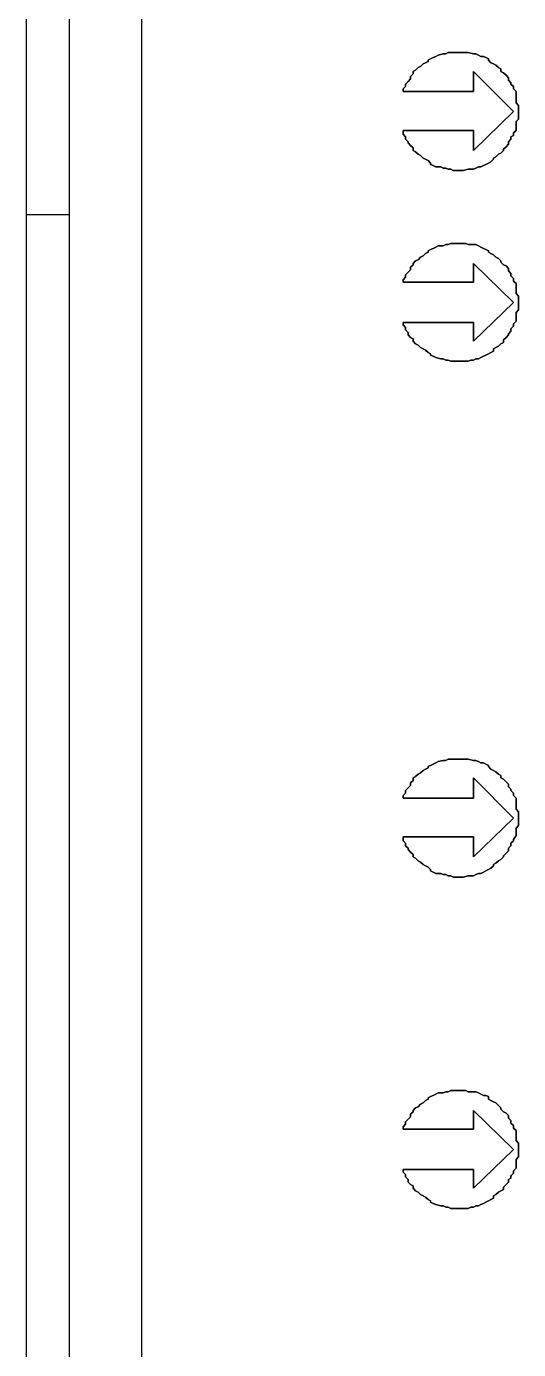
# Model space of a CAD drawing. Header units: metres. Extents: x 2.9 to 42.8, y 1.7 to 28.7.
# Drawn here: x 36.227 to 36.918, y 21.314 to 23.174 of the extents above; entities that cross this region are included whole.
import ezdxf

# ---------------------------------------------------------------- set-up
doc = ezdxf.new("R2010")
doc.units = ezdxf.units.M
doc.layers.add('NEGRO', color=7, linetype='Continuous')
doc.layers.add('RGB_000_184_184', color=7, linetype='Continuous', true_color=0x00b8b8)

msp = doc.modelspace()

# ---------------------------------------------------------------- linework, layer by layer
at = {"layer": 'NEGRO', "lineweight": -3}
for points in [[(36.8159, 23.1352), (36.8194, 23.1369), (36.8159, 23.1352)], [(36.8194, 23.1369), (36.8229, 23.1369), (36.8194, 23.1369)], [(36.8229, 23.1369), (36.8265, 23.1369), (36.8229, 23.1369)], [(36.8265, 23.1369), (36.83, 23.1369), (36.8265, 23.1369)], [(36.83, 23.1369), (36.8335, 23.1369), (36.83, 23.1369)], [(36.8335, 23.1369), (36.8371, 23.1369), (36.8335, 23.1369)], [(36.8371, 23.1369), (36.8406, 23.1369), (36.8371, 23.1369)], [(36.8406, 23.1369), (36.8441, 23.1369), (36.8406, 23.1369)], [(36.8441, 23.1369), (36.8476, 23.1369), (36.8441, 23.1369)], [(36.8476, 23.1369), (36.8547, 23.1352), (36.8476, 23.1369)], [(36.7771, 23.1158), (36.7806, 23.1175), (36.7771, 23.1158)], [(36.7806, 23.1175), (36.7841, 23.1211), (36.7806, 23.1175)], [(36.7841, 23.1211), (36.7877, 23.1228), (36.7841, 23.1211)], [(36.7877, 23.1228), (36.7912, 23.1246), (36.7877, 23.1228)], [(36.7912, 23.1263), (36.7947, 23.1281), (36.7912, 23.1263)], [(36.7912, 23.1246), (36.7912, 23.1263), (36.7912, 23.1246)], [(36.7947, 23.1281), (36.7982, 23.1299), (36.7947, 23.1281)], [(36.7982, 23.1299), (36.8018, 23.1316), (36.7982, 23.1299)], [(36.8018, 23.1316), (36.8053, 23.1334), (36.8018, 23.1316)], [(36.8053, 23.1334), (36.8124, 23.1352), (36.8053, 23.1334)], [(36.8124, 23.1352), (36.8159, 23.1352), (36.8124, 23.1352)], [(36.8547, 23.1352), (36.8582, 23.1352), (36.8547, 23.1352)], [(36.8582, 23.1352), (36.8618, 23.1334), (36.8582, 23.1352)], [(36.8618, 23.1334), (36.8653, 23.1316), (36.8618, 23.1334)], [(36.8653, 23.1316), (36.8688, 23.1316), (36.8653, 23.1316)], [(36.8688, 23.1316), (36.8723, 23.1299), (36.8688, 23.1316)], [(36.8723, 23.1299), (36.8759, 23.1281), (36.8723, 23.1299)], [(36.8759, 23.1281), (36.8759, 23.1263), (36.8759, 23.1281)], [(36.8759, 23.1263), (36.8794, 23.1228), (36.8759, 23.1263)], [(36.8794, 23.1228), (36.8829, 23.1211), (36.8794, 23.1228)], [(36.8829, 23.1211), (36.8864, 23.1193), (36.8829, 23.1211)], [(36.8864, 23.1193), (36.89, 23.1158), (36.8864, 23.1193)], [(36.763, 23.0964), (36.7665, 23.0999), (36.763, 23.0964)], [(36.7665, 23.1034), (36.77, 23.1069), (36.7665, 23.1034)], [(36.7665, 23.0999), (36.7665, 23.1034), (36.7665, 23.0999)], [(36.77, 23.1105), (36.7736, 23.1122), (36.77, 23.1105)], [(36.77, 23.1069), (36.77, 23.1105), (36.77, 23.1069)], [(36.7736, 23.1122), (36.7771, 23.1158), (36.7736, 23.1122)], [(36.9111, 23.054), (36.8547, 23.1105), (36.9111, 23.054)], [(36.8547, 23.1105), (36.8547, 23.0822), (36.8547, 23.1105)], [(36.89, 23.1158), (36.8935, 23.114), (36.89, 23.1158)], [(36.8935, 23.114), (36.8935, 23.1105), (36.8935, 23.114)], [(36.8935, 23.1105), (36.897, 23.1087), (36.8935, 23.1105)], [(36.897, 23.1087), (36.9006, 23.1052), (36.897, 23.1087)], [(36.9006, 23.1052), (36.9041, 23.1017), (36.9006, 23.1052)], [(36.9041, 23.1017), (36.9041, 23.0981), (36.9041, 23.1017)], [(36.9041, 23.0981), (36.9076, 23.0946), (36.9041, 23.0981)], [(36.7559, 23.0858), (36.7594, 23.0893), (36.7559, 23.0858)], [(36.7559, 23.0822), (36.7559, 23.0858), (36.7559, 23.0822)], [(36.8547, 23.0822), (36.7559, 23.0822), (36.8547, 23.0822)], [(36.7594, 23.0928), (36.763, 23.0964), (36.7594, 23.0928)], [(36.7594, 23.0893), (36.7594, 23.0928), (36.7594, 23.0893)], [(36.9076, 23.0946), (36.9076, 23.0928), (36.9076, 23.0946)], [(36.9076, 23.0928), (36.9111, 23.0893), (36.9076, 23.0928)], [(36.9111, 23.0893), (36.9111, 23.0858), (36.9111, 23.0893)], [(36.9111, 23.0858), (36.9147, 23.0822), (36.9111, 23.0858)], [(36.9147, 23.0822), (36.9147, 23.0787), (36.9147, 23.0822)], [(36.9147, 23.0787), (36.9147, 23.0734), (36.9147, 23.0787)], [(36.9147, 23.0734), (36.9147, 23.0699), (36.9147, 23.0734)], [(36.9147, 23.0699), (36.9147, 23.0664), (36.9147, 23.0699)], [(36.9147, 23.0664), (36.9182, 23.0628), (36.9147, 23.0664)], [(36.9182, 23.0628), (36.9182, 23.0593), (36.9182, 23.0628)], [(36.8547, 22.9993), (36.9111, 23.054), (36.8547, 22.9993)], [(36.9182, 23.0434), (36.9147, 23.0399), (36.9182, 23.0434)], [(36.9182, 23.0593), (36.9182, 23.054), (36.9182, 23.0593)], [(36.9182, 23.054), (36.9182, 23.0523), (36.9182, 23.054)], [(36.9182, 23.0523), (36.9182, 23.047), (36.9182, 23.0523)], [(36.9182, 23.047), (36.9182, 23.0434), (36.9182, 23.047)], [(36.7559, 23.0223), (36.7559, 23.0276), (36.7559, 23.0223)], [(36.7559, 23.0276), (36.8547, 23.0276), (36.7559, 23.0276)], [(36.8547, 23.0276), (36.8547, 22.9993), (36.8547, 23.0276)], [(36.9147, 23.0276), (36.9111, 23.024), (36.9147, 23.0276)], [(36.9111, 23.024), (36.9111, 23.0205), (36.9111, 23.024)], [(36.9147, 23.0399), (36.9147, 23.0364), (36.9147, 23.0399)], [(36.9147, 23.0364), (36.9147, 23.0329), (36.9147, 23.0364)], [(36.9147, 23.0329), (36.9147, 23.0276), (36.9147, 23.0329)], [(36.7594, 23.0187), (36.7559, 23.0223), (36.7594, 23.0187)], [(36.7594, 23.0152), (36.7594, 23.0187), (36.7594, 23.0152)], [(36.763, 23.0117), (36.7594, 23.0152), (36.763, 23.0117)], [(36.763, 23.0099), (36.763, 23.0117), (36.763, 23.0099)], [(36.7665, 23.0064), (36.763, 23.0099), (36.7665, 23.0064)], [(36.77, 23.0029), (36.7665, 23.0064), (36.77, 23.0029)], [(36.9041, 23.0082), (36.9006, 23.0046), (36.9041, 23.0082)], [(36.9076, 23.0152), (36.9041, 23.0117), (36.9076, 23.0152)], [(36.9041, 23.0117), (36.9041, 23.0082), (36.9041, 23.0117)], [(36.9111, 23.0205), (36.9076, 23.0187), (36.9111, 23.0205)], [(36.9076, 23.0187), (36.9076, 23.0152), (36.9076, 23.0187)], [(36.77, 22.9993), (36.77, 23.0029), (36.77, 22.9993)], [(36.7736, 22.9976), (36.77, 22.9993), (36.7736, 22.9976)], [(36.7771, 22.9941), (36.7736, 22.9976), (36.7771, 22.9941)], [(36.7806, 22.9923), (36.7771, 22.9941), (36.7806, 22.9923)], [(36.7841, 22.9888), (36.7806, 22.9923), (36.7841, 22.9888)], [(36.7877, 22.987), (36.7841, 22.9888), (36.7877, 22.987)], [(36.7912, 22.9852), (36.7877, 22.987), (36.7912, 22.9852)], [(36.8829, 22.987), (36.8794, 22.9835), (36.8829, 22.987)], [(36.8864, 22.9905), (36.8829, 22.9888), (36.8864, 22.9905)], [(36.8829, 22.9888), (36.8829, 22.987), (36.8829, 22.9888)], [(36.89, 22.9941), (36.8864, 22.9905), (36.89, 22.9941)], [(36.8935, 22.9958), (36.89, 22.9941), (36.8935, 22.9958)], [(36.897, 22.9993), (36.8935, 22.9958), (36.897, 22.9993)], [(36.9006, 23.0046), (36.897, 23.0011), (36.9006, 23.0046)], [(36.897, 23.0011), (36.897, 22.9993), (36.897, 23.0011)], [(36.7947, 22.9817), (36.7912, 22.9852), (36.7947, 22.9817)], [(36.7947, 22.9799), (36.7947, 22.9817), (36.7947, 22.9799)], [(36.7982, 22.9782), (36.7947, 22.9799), (36.7982, 22.9782)], [(36.8018, 22.9764), (36.7982, 22.9782), (36.8018, 22.9764)], [(36.8088, 22.9764), (36.8018, 22.9764), (36.8088, 22.9764)], [(36.8124, 22.9747), (36.8088, 22.9764), (36.8124, 22.9747)], [(36.8159, 22.9747), (36.8124, 22.9747), (36.8159, 22.9747)], [(36.8194, 22.9729), (36.8159, 22.9747), (36.8194, 22.9729)], [(36.8229, 22.9729), (36.8194, 22.9729), (36.8229, 22.9729)], [(36.8265, 22.9711), (36.8229, 22.9729), (36.8265, 22.9711)], [(36.83, 22.9711), (36.8265, 22.9711), (36.83, 22.9711)], [(36.8335, 22.9711), (36.83, 22.9711), (36.8335, 22.9711)], [(36.8371, 22.9711), (36.8335, 22.9711), (36.8371, 22.9711)], [(36.8406, 22.9711), (36.8371, 22.9711), (36.8406, 22.9711)], [(36.8476, 22.9729), (36.8406, 22.9711), (36.8476, 22.9729)], [(36.8512, 22.9729), (36.8476, 22.9729), (36.8512, 22.9729)], [(36.8547, 22.9729), (36.8512, 22.9729), (36.8547, 22.9729)], [(36.8582, 22.9747), (36.8547, 22.9729), (36.8582, 22.9747)], [(36.8618, 22.9764), (36.8582, 22.9747), (36.8618, 22.9764)], [(36.8653, 22.9764), (36.8618, 22.9764), (36.8653, 22.9764)], [(36.8688, 22.9782), (36.8653, 22.9764), (36.8688, 22.9782)], [(36.8723, 22.9799), (36.8688, 22.9782), (36.8723, 22.9799)], [(36.8759, 22.9817), (36.8723, 22.9799), (36.8759, 22.9817)], [(36.8794, 22.9835), (36.8759, 22.9817), (36.8794, 22.9835)], [(36.7877, 22.8547), (36.7912, 22.8565), (36.7877, 22.8547)], [(36.7912, 22.8582), (36.7947, 22.86), (36.7912, 22.8582)], [(36.7912, 22.8565), (36.7912, 22.8582), (36.7912, 22.8565)], [(36.7947, 22.86), (36.7982, 22.8618), (36.7947, 22.86)], [(36.7982, 22.8618), (36.8018, 22.8635), (36.7982, 22.8618)], [(36.8018, 22.8635), (36.8053, 22.8653), (36.8018, 22.8635)], [(36.8053, 22.8653), (36.8124, 22.8653), (36.8053, 22.8653)], [(36.8124, 22.8653), (36.8159, 22.8671), (36.8124, 22.8653)], [(36.8159, 22.8671), (36.8194, 22.8671), (36.8159, 22.8671)], [(36.8194, 22.8671), (36.8229, 22.8688), (36.8194, 22.8671)], [(36.8229, 22.8688), (36.8265, 22.8688), (36.8229, 22.8688)], [(36.8265, 22.8688), (36.83, 22.8688), (36.8265, 22.8688)], [(36.83, 22.8688), (36.8335, 22.8688), (36.83, 22.8688)], [(36.8335, 22.8688), (36.8371, 22.8688), (36.8335, 22.8688)], [(36.8371, 22.8688), (36.8406, 22.8688), (36.8371, 22.8688)], [(36.8406, 22.8688), (36.8441, 22.8688), (36.8406, 22.8688)], [(36.8441, 22.8688), (36.8476, 22.8671), (36.8441, 22.8688)], [(36.8476, 22.8671), (36.8547, 22.8671), (36.8476, 22.8671)], [(36.8547, 22.8671), (36.8582, 22.8671), (36.8547, 22.8671)], [(36.8582, 22.8671), (36.8618, 22.8653), (36.8582, 22.8671)], [(36.8618, 22.8653), (36.8653, 22.8635), (36.8618, 22.8653)], [(36.8653, 22.8635), (36.8688, 22.8618), (36.8653, 22.8635)], [(36.8688, 22.8618), (36.8723, 22.86), (36.8688, 22.8618)], [(36.8723, 22.86), (36.8759, 22.8582), (36.8723, 22.86)], [(36.8759, 22.8582), (36.8759, 22.8565), (36.8759, 22.8582)], [(36.8759, 22.8565), (36.8794, 22.8547), (36.8759, 22.8565)], [(36.7665, 22.8353), (36.77, 22.8388), (36.7665, 22.8353)], [(36.77, 22.8406), (36.7736, 22.8441), (36.77, 22.8406)], [(36.77, 22.8388), (36.77, 22.8406), (36.77, 22.8388)], [(36.7736, 22.8441), (36.7771, 22.8459), (36.7736, 22.8441)], [(36.7771, 22.8459), (36.7806, 22.8494), (36.7771, 22.8459)], [(36.7806, 22.8494), (36.7841, 22.8512), (36.7806, 22.8494)], [(36.7841, 22.8512), (36.7877, 22.8547), (36.7841, 22.8512)], [(36.9111, 22.7859), (36.8547, 22.8406), (36.9111, 22.7859)], [(36.8547, 22.8406), (36.8547, 22.8141), (36.8547, 22.8406)], [(36.8794, 22.8547), (36.8829, 22.8529), (36.8794, 22.8547)], [(36.8829, 22.8529), (36.8864, 22.8494), (36.8829, 22.8529)], [(36.8864, 22.8494), (36.89, 22.8477), (36.8864, 22.8494)], [(36.89, 22.8477), (36.8935, 22.8441), (36.89, 22.8477)], [(36.8935, 22.8441), (36.8935, 22.8424), (36.8935, 22.8441)], [(36.8935, 22.8424), (36.897, 22.8388), (36.8935, 22.8424)], [(36.897, 22.8388), (36.9006, 22.8371), (36.897, 22.8388)], [(36.7559, 22.8177), (36.7594, 22.8212), (36.7559, 22.8177)], [(36.7594, 22.8247), (36.763, 22.8283), (36.7594, 22.8247)], [(36.7594, 22.8212), (36.7594, 22.8247), (36.7594, 22.8212)], [(36.763, 22.8283), (36.7665, 22.8318), (36.763, 22.8283)], [(36.7665, 22.8318), (36.7665, 22.8353), (36.7665, 22.8318)], [(36.9006, 22.8371), (36.9041, 22.8335), (36.9006, 22.8371)], [(36.9041, 22.8335), (36.9041, 22.83), (36.9041, 22.8335)], [(36.9041, 22.83), (36.9076, 22.8265), (36.9041, 22.83)], [(36.9076, 22.8265), (36.9076, 22.823), (36.9076, 22.8265)], [(36.9076, 22.823), (36.9111, 22.8194), (36.9076, 22.823)], [(36.9111, 22.8194), (36.9111, 22.8159), (36.9111, 22.8194)], [(36.7559, 22.8141), (36.7559, 22.8177), (36.7559, 22.8141)], [(36.8547, 22.8141), (36.7559, 22.8141), (36.8547, 22.8141)], [(36.9111, 22.8159), (36.9147, 22.8124), (36.9111, 22.8159)], [(36.9147, 22.8124), (36.9147, 22.8088), (36.9147, 22.8124)], [(36.9147, 22.8088), (36.9147, 22.8053), (36.9147, 22.8088)], [(36.9147, 22.8053), (36.9147, 22.8018), (36.9147, 22.8053)], [(36.9147, 22.8018), (36.9147, 22.7983), (36.9147, 22.8018)], [(36.8547, 22.7312), (36.9111, 22.7859), (36.8547, 22.7312)], [(36.9147, 22.7983), (36.9182, 22.7947), (36.9147, 22.7983)], [(36.9182, 22.7947), (36.9182, 22.7894), (36.9182, 22.7947)], [(36.9182, 22.7894), (36.9182, 22.7859), (36.9182, 22.7894)], [(36.9182, 22.7859), (36.9182, 22.7824), (36.9182, 22.7859)], [(36.9182, 22.7824), (36.9182, 22.7789), (36.9182, 22.7824)], [(36.9182, 22.7753), (36.9147, 22.7718), (36.9182, 22.7753)], [(36.9147, 22.7718), (36.9147, 22.7665), (36.9147, 22.7718)], [(36.9147, 22.7665), (36.9147, 22.763), (36.9147, 22.7665)], [(36.9182, 22.7789), (36.9182, 22.7753), (36.9182, 22.7789)], [(36.7559, 22.7542), (36.7559, 22.7577), (36.7559, 22.7542)], [(36.7559, 22.7577), (36.8547, 22.7577), (36.7559, 22.7577)], [(36.7594, 22.7506), (36.7559, 22.7542), (36.7594, 22.7506)], [(36.7594, 22.7471), (36.7594, 22.7506), (36.7594, 22.7471)], [(36.763, 22.7436), (36.7594, 22.7471), (36.763, 22.7436)], [(36.8547, 22.7577), (36.8547, 22.7312), (36.8547, 22.7577)], [(36.9076, 22.7453), (36.9041, 22.7418), (36.9076, 22.7453)], [(36.9111, 22.7524), (36.9076, 22.7489), (36.9111, 22.7524)], [(36.9076, 22.7489), (36.9076, 22.7453), (36.9076, 22.7489)], [(36.9147, 22.7595), (36.9111, 22.7559), (36.9147, 22.7595)], [(36.9111, 22.7559), (36.9111, 22.7524), (36.9111, 22.7559)], [(36.9147, 22.763), (36.9147, 22.7595), (36.9147, 22.763)], [(36.763, 22.7401), (36.763, 22.7436), (36.763, 22.7401)], [(36.7665, 22.7365), (36.763, 22.7401), (36.7665, 22.7365)], [(36.77, 22.7348), (36.7665, 22.7365), (36.77, 22.7348)], [(36.77, 22.7312), (36.77, 22.7348), (36.77, 22.7312)], [(36.7736, 22.7277), (36.77, 22.7312), (36.7736, 22.7277)], [(36.7771, 22.7259), (36.7736, 22.7277), (36.7771, 22.7259)], [(36.8935, 22.7277), (36.89, 22.7242), (36.8935, 22.7277)], [(36.897, 22.7295), (36.8935, 22.7277), (36.897, 22.7295)], [(36.9006, 22.7365), (36.897, 22.733), (36.9006, 22.7365)], [(36.897, 22.733), (36.897, 22.7295), (36.897, 22.733)], [(36.9041, 22.7401), (36.9006, 22.7365), (36.9041, 22.7401)], [(36.9041, 22.7418), (36.9041, 22.7401), (36.9041, 22.7418)], [(36.7806, 22.7224), (36.7771, 22.7259), (36.7806, 22.7224)], [(36.7841, 22.7207), (36.7806, 22.7224), (36.7841, 22.7207)], [(36.7877, 22.7189), (36.7841, 22.7207), (36.7877, 22.7189)], [(36.7912, 22.7154), (36.7877, 22.7189), (36.7912, 22.7154)], [(36.7947, 22.7136), (36.7912, 22.7154), (36.7947, 22.7136)], [(36.7947, 22.7118), (36.7947, 22.7136), (36.7947, 22.7118)], [(36.7982, 22.7101), (36.7947, 22.7118), (36.7982, 22.7101)], [(36.8018, 22.7083), (36.7982, 22.7101), (36.8018, 22.7083)], [(36.8088, 22.7065), (36.8018, 22.7083), (36.8088, 22.7065)], [(36.8653, 22.7083), (36.8618, 22.7065), (36.8653, 22.7083)], [(36.8688, 22.7101), (36.8653, 22.7083), (36.8688, 22.7101)], [(36.8723, 22.7118), (36.8688, 22.7101), (36.8723, 22.7118)], [(36.8759, 22.7136), (36.8723, 22.7118), (36.8759, 22.7136)], [(36.8794, 22.7154), (36.8759, 22.7136), (36.8794, 22.7154)], [(36.8829, 22.7171), (36.8794, 22.7154), (36.8829, 22.7171)], [(36.8864, 22.7224), (36.8829, 22.7207), (36.8864, 22.7224)], [(36.8829, 22.7207), (36.8829, 22.7171), (36.8829, 22.7207)], [(36.89, 22.7242), (36.8864, 22.7224), (36.89, 22.7242)], [(36.8124, 22.7065), (36.8088, 22.7065), (36.8124, 22.7065)], [(36.8159, 22.7048), (36.8124, 22.7065), (36.8159, 22.7048)], [(36.8194, 22.7048), (36.8159, 22.7048), (36.8194, 22.7048)], [(36.8229, 22.703), (36.8194, 22.7048), (36.8229, 22.703)], [(36.8265, 22.703), (36.8229, 22.703), (36.8265, 22.703)], [(36.83, 22.703), (36.8265, 22.703), (36.83, 22.703)], [(36.8335, 22.703), (36.83, 22.703), (36.8335, 22.703)], [(36.8371, 22.703), (36.8335, 22.703), (36.8371, 22.703)], [(36.8406, 22.703), (36.8371, 22.703), (36.8406, 22.703)], [(36.8476, 22.703), (36.8406, 22.703), (36.8476, 22.703)], [(36.8512, 22.7048), (36.8476, 22.703), (36.8512, 22.7048)], [(36.8547, 22.7048), (36.8512, 22.7048), (36.8547, 22.7048)], [(36.8582, 22.7065), (36.8547, 22.7048), (36.8582, 22.7065)], [(36.8618, 22.7065), (36.8582, 22.7065), (36.8618, 22.7065)], [(36.7877, 22.1297), (36.7912, 22.1315), (36.7877, 22.1297)], [(36.7912, 22.1333), (36.7947, 22.135), (36.7912, 22.1333)], [(36.7912, 22.1315), (36.7912, 22.1333), (36.7912, 22.1315)], [(36.7947, 22.135), (36.7982, 22.1368), (36.7947, 22.135)], [(36.7982, 22.1368), (36.8018, 22.1386), (36.7982, 22.1368)], [(36.8018, 22.1386), (36.8053, 22.1403), (36.8018, 22.1386)], [(36.8053, 22.1403), (36.8124, 22.1421), (36.8053, 22.1403)], [(36.8124, 22.1421), (36.8159, 22.1421), (36.8124, 22.1421)], [(36.8159, 22.1421), (36.8194, 22.1439), (36.8159, 22.1421)], [(36.8194, 22.1439), (36.8229, 22.1439), (36.8194, 22.1439)], [(36.8229, 22.1439), (36.8265, 22.1439), (36.8229, 22.1439)], [(36.8265, 22.1439), (36.83, 22.1439), (36.8265, 22.1439)], [(36.83, 22.1439), (36.8335, 22.1439), (36.83, 22.1439)], [(36.8335, 22.1439), (36.8371, 22.1439), (36.8335, 22.1439)], [(36.8371, 22.1439), (36.8406, 22.1439), (36.8371, 22.1439)], [(36.8406, 22.1439), (36.8441, 22.1439), (36.8406, 22.1439)], [(36.8441, 22.1439), (36.8476, 22.1439), (36.8441, 22.1439)], [(36.8476, 22.1439), (36.8547, 22.1421), (36.8476, 22.1439)], [(36.8547, 22.1421), (36.8582, 22.1421), (36.8547, 22.1421)], [(36.8582, 22.1421), (36.8618, 22.1403), (36.8582, 22.1421)], [(36.8618, 22.1403), (36.8653, 22.1386), (36.8618, 22.1403)], [(36.8653, 22.1386), (36.8688, 22.1386), (36.8653, 22.1386)], [(36.8688, 22.1386), (36.8723, 22.1368), (36.8688, 22.1386)], [(36.8723, 22.1368), (36.8759, 22.135), (36.8723, 22.1368)], [(36.8759, 22.135), (36.8759, 22.1333), (36.8759, 22.135)], [(36.8759, 22.1333), (36.8794, 22.1297), (36.8759, 22.1333)], [(36.7665, 22.1103), (36.77, 22.1139), (36.7665, 22.1103)], [(36.77, 22.1174), (36.7736, 22.1192), (36.77, 22.1174)], [(36.77, 22.1139), (36.77, 22.1174), (36.77, 22.1139)], [(36.7736, 22.1192), (36.7771, 22.1227), (36.7736, 22.1192)], [(36.7771, 22.1227), (36.7806, 22.1245), (36.7771, 22.1227)], [(36.7806, 22.1245), (36.7841, 22.128), (36.7806, 22.1245)], [(36.7841, 22.128), (36.7877, 22.1297), (36.7841, 22.128)], [(36.9111, 22.061), (36.8547, 22.1174), (36.9111, 22.061)], [(36.8547, 22.1174), (36.8547, 22.0892), (36.8547, 22.1174)], [(36.8794, 22.1297), (36.8829, 22.128), (36.8794, 22.1297)], [(36.8829, 22.128), (36.8864, 22.1262), (36.8829, 22.128)], [(36.8864, 22.1262), (36.89, 22.1227), (36.8864, 22.1262)], [(36.89, 22.1227), (36.8935, 22.1209), (36.89, 22.1227)], [(36.8935, 22.1209), (36.8935, 22.1174), (36.8935, 22.1209)], [(36.8935, 22.1174), (36.897, 22.1156), (36.8935, 22.1174)], [(36.897, 22.1156), (36.9006, 22.1121), (36.897, 22.1156)], [(36.7559, 22.0927), (36.7594, 22.0962), (36.7559, 22.0927)], [(36.7594, 22.0998), (36.763, 22.1033), (36.7594, 22.0998)], [(36.7594, 22.0962), (36.7594, 22.0998), (36.7594, 22.0962)], [(36.763, 22.1033), (36.7665, 22.1068), (36.763, 22.1033)], [(36.7665, 22.1068), (36.7665, 22.1103), (36.7665, 22.1068)], [(36.9006, 22.1121), (36.9041, 22.1086), (36.9006, 22.1121)], [(36.9041, 22.1086), (36.9041, 22.1051), (36.9041, 22.1086)], [(36.9041, 22.1051), (36.9076, 22.1015), (36.9041, 22.1051)], [(36.9076, 22.1015), (36.9076, 22.0998), (36.9076, 22.1015)], [(36.9076, 22.0998), (36.9111, 22.0962), (36.9076, 22.0998)], [(36.9111, 22.0962), (36.9111, 22.0927), (36.9111, 22.0962)], [(36.7559, 22.0892), (36.7559, 22.0927), (36.7559, 22.0892)], [(36.8547, 22.0892), (36.7559, 22.0892), (36.8547, 22.0892)], [(36.9111, 22.0927), (36.9147, 22.0892), (36.9111, 22.0927)], [(36.9147, 22.0892), (36.9147, 22.0857), (36.9147, 22.0892)], [(36.9147, 22.0857), (36.9147, 22.0804), (36.9147, 22.0857)], [(36.9147, 22.0804), (36.9147, 22.0768), (36.9147, 22.0804)], [(36.9147, 22.0768), (36.9147, 22.0733), (36.9147, 22.0768)], [(36.8547, 22.0063), (36.9111, 22.061), (36.8547, 22.0063)], [(36.9147, 22.0733), (36.9182, 22.0698), (36.9147, 22.0733)], [(36.9182, 22.0698), (36.9182, 22.0662), (36.9182, 22.0698)], [(36.9182, 22.0662), (36.9182, 22.061), (36.9182, 22.0662)], [(36.9182, 22.061), (36.9182, 22.0592), (36.9182, 22.061)], [(36.9182, 22.0592), (36.9182, 22.0539), (36.9182, 22.0592)], [(36.9182, 22.0504), (36.9147, 22.0468), (36.9182, 22.0504)], [(36.9147, 22.0468), (36.9147, 22.0433), (36.9147, 22.0468)], [(36.9147, 22.0433), (36.9147, 22.0398), (36.9147, 22.0433)], [(36.9147, 22.0398), (36.9147, 22.0363), (36.9147, 22.0398)], [(36.9182, 22.0539), (36.9182, 22.0504), (36.9182, 22.0539)], [(36.7559, 22.0292), (36.7559, 22.0345), (36.7559, 22.0292)], [(36.7559, 22.0345), (36.8547, 22.0345), (36.7559, 22.0345)], [(36.7594, 22.0257), (36.7559, 22.0292), (36.7594, 22.0257)], [(36.7594, 22.0222), (36.7594, 22.0257), (36.7594, 22.0222)], [(36.763, 22.0186), (36.7594, 22.0222), (36.763, 22.0186)], [(36.8547, 22.0345), (36.8547, 22.0063), (36.8547, 22.0345)], [(36.9076, 22.0222), (36.9041, 22.0186), (36.9076, 22.0222)], [(36.9111, 22.0292), (36.9076, 22.0257), (36.9111, 22.0292)], [(36.9076, 22.0257), (36.9076, 22.0222), (36.9076, 22.0257)], [(36.9147, 22.0363), (36.9111, 22.031), (36.9147, 22.0363)], [(36.9111, 22.031), (36.9111, 22.0292), (36.9111, 22.031)], [(36.763, 22.0169), (36.763, 22.0186), (36.763, 22.0169)], [(36.7665, 22.0133), (36.763, 22.0169), (36.7665, 22.0133)], [(36.77, 22.0098), (36.7665, 22.0133), (36.77, 22.0098)], [(36.77, 22.0063), (36.77, 22.0098), (36.77, 22.0063)], [(36.7736, 22.0045), (36.77, 22.0063), (36.7736, 22.0045)], [(36.7771, 22.001), (36.7736, 22.0045), (36.7771, 22.001)], [(36.7806, 21.9992), (36.7771, 22.001), (36.7806, 21.9992)], [(36.89, 22.001), (36.8864, 21.9975), (36.89, 22.001)], [(36.8935, 22.0028), (36.89, 22.001), (36.8935, 22.0028)], [(36.897, 22.0063), (36.8935, 22.0028), (36.897, 22.0063)], [(36.9006, 22.0116), (36.897, 22.008), (36.9006, 22.0116)], [(36.897, 22.008), (36.897, 22.0063), (36.897, 22.008)], [(36.9041, 22.0151), (36.9006, 22.0116), (36.9041, 22.0151)], [(36.9041, 22.0186), (36.9041, 22.0151), (36.9041, 22.0186)], [(36.7841, 21.9957), (36.7806, 21.9992), (36.7841, 21.9957)], [(36.7877, 21.9939), (36.7841, 21.9957), (36.7877, 21.9939)], [(36.7912, 21.9922), (36.7877, 21.9939), (36.7912, 21.9922)], [(36.7947, 21.9886), (36.7912, 21.9922), (36.7947, 21.9886)], [(36.7947, 21.9869), (36.7947, 21.9886), (36.7947, 21.9869)], [(36.7982, 21.9851), (36.7947, 21.9869), (36.7982, 21.9851)], [(36.8018, 21.9833), (36.7982, 21.9851), (36.8018, 21.9833)], [(36.8088, 21.9833), (36.8018, 21.9833), (36.8088, 21.9833)], [(36.8124, 21.9816), (36.8088, 21.9833), (36.8124, 21.9816)], [(36.8618, 21.9833), (36.8582, 21.9816), (36.8618, 21.9833)], [(36.8653, 21.9833), (36.8618, 21.9833), (36.8653, 21.9833)], [(36.8688, 21.9851), (36.8653, 21.9833), (36.8688, 21.9851)], [(36.8723, 21.9869), (36.8688, 21.9851), (36.8723, 21.9869)], [(36.8759, 21.9886), (36.8723, 21.9869), (36.8759, 21.9886)], [(36.8794, 21.9904), (36.8759, 21.9886), (36.8794, 21.9904)], [(36.8829, 21.9939), (36.8794, 21.9904), (36.8829, 21.9939)], [(36.8864, 21.9975), (36.8829, 21.9957), (36.8864, 21.9975)], [(36.8829, 21.9957), (36.8829, 21.9939), (36.8829, 21.9957)], [(36.8159, 21.9816), (36.8124, 21.9816), (36.8159, 21.9816)], [(36.8194, 21.9798), (36.8159, 21.9816), (36.8194, 21.9798)], [(36.8229, 21.9798), (36.8194, 21.9798), (36.8229, 21.9798)], [(36.8265, 21.9781), (36.8229, 21.9798), (36.8265, 21.9781)], [(36.83, 21.9781), (36.8265, 21.9781), (36.83, 21.9781)], [(36.8335, 21.9781), (36.83, 21.9781), (36.8335, 21.9781)], [(36.8371, 21.9781), (36.8335, 21.9781), (36.8371, 21.9781)], [(36.8406, 21.9781), (36.8371, 21.9781), (36.8406, 21.9781)], [(36.8476, 21.9798), (36.8406, 21.9781), (36.8476, 21.9798)], [(36.8512, 21.9798), (36.8476, 21.9798), (36.8512, 21.9798)], [(36.8547, 21.9798), (36.8512, 21.9798), (36.8547, 21.9798)], [(36.8582, 21.9816), (36.8547, 21.9798), (36.8582, 21.9816)], [(36.7912, 21.6676), (36.7947, 21.6694), (36.7912, 21.6676)], [(36.7912, 21.6658), (36.7912, 21.6676), (36.7912, 21.6658)], [(36.7947, 21.6694), (36.7982, 21.6711), (36.7947, 21.6694)], [(36.7982, 21.6711), (36.8018, 21.6729), (36.7982, 21.6711)], [(36.8018, 21.6729), (36.8053, 21.6747), (36.8018, 21.6729)], [(36.8053, 21.6747), (36.8124, 21.6747), (36.8053, 21.6747)], [(36.8124, 21.6747), (36.8159, 21.6764), (36.8124, 21.6747)], [(36.8159, 21.6764), (36.8194, 21.6764), (36.8159, 21.6764)], [(36.8194, 21.6764), (36.8229, 21.6782), (36.8194, 21.6764)], [(36.8229, 21.6782), (36.8265, 21.6782), (36.8229, 21.6782)], [(36.8265, 21.6782), (36.83, 21.6782), (36.8265, 21.6782)], [(36.83, 21.6782), (36.8335, 21.6782), (36.83, 21.6782)], [(36.8335, 21.6782), (36.8371, 21.6782), (36.8335, 21.6782)], [(36.8371, 21.6782), (36.8406, 21.6782), (36.8371, 21.6782)], [(36.8406, 21.6782), (36.8441, 21.6782), (36.8406, 21.6782)], [(36.8441, 21.6782), (36.8476, 21.6764), (36.8441, 21.6782)], [(36.8476, 21.6764), (36.8547, 21.6764), (36.8476, 21.6764)], [(36.8547, 21.6764), (36.8582, 21.6764), (36.8547, 21.6764)], [(36.8582, 21.6764), (36.8618, 21.6747), (36.8582, 21.6764)], [(36.8618, 21.6747), (36.8653, 21.6729), (36.8618, 21.6747)], [(36.8653, 21.6729), (36.8688, 21.6711), (36.8653, 21.6729)], [(36.8688, 21.6711), (36.8723, 21.6711), (36.8688, 21.6711)], [(36.8723, 21.6711), (36.8759, 21.6694), (36.8723, 21.6711)], [(36.8759, 21.6694), (36.8759, 21.6658), (36.8759, 21.6694)], [(36.7665, 21.6447), (36.77, 21.6482), (36.7665, 21.6447)], [(36.77, 21.65), (36.7736, 21.6535), (36.77, 21.65)], [(36.77, 21.6482), (36.77, 21.65), (36.77, 21.6482)], [(36.7736, 21.6535), (36.7771, 21.6553), (36.7736, 21.6535)], [(36.7771, 21.6553), (36.7806, 21.6588), (36.7771, 21.6553)], [(36.7806, 21.6588), (36.7841, 21.6606), (36.7806, 21.6588)], [(36.7841, 21.6606), (36.7877, 21.6641), (36.7841, 21.6606)], [(36.7877, 21.6641), (36.7912, 21.6658), (36.7877, 21.6641)], [(36.9111, 21.5953), (36.8547, 21.65), (36.9111, 21.5953)], [(36.8547, 21.65), (36.8547, 21.6235), (36.8547, 21.65)], [(36.8759, 21.6658), (36.8794, 21.6641), (36.8759, 21.6658)], [(36.8794, 21.6641), (36.8829, 21.6623), (36.8794, 21.6641)], [(36.8829, 21.6623), (36.8864, 21.6606), (36.8829, 21.6623)], [(36.8864, 21.6606), (36.89, 21.657), (36.8864, 21.6606)], [(36.89, 21.657), (36.8935, 21.6535), (36.89, 21.657)], [(36.8935, 21.6535), (36.8935, 21.6517), (36.8935, 21.6535)], [(36.8935, 21.6517), (36.897, 21.6482), (36.8935, 21.6517)], [(36.897, 21.6482), (36.9006, 21.6464), (36.897, 21.6482)], [(36.7559, 21.627), (36.7594, 21.6306), (36.7559, 21.627)], [(36.7594, 21.6341), (36.763, 21.6376), (36.7594, 21.6341)], [(36.7594, 21.6306), (36.7594, 21.6341), (36.7594, 21.6306)], [(36.763, 21.6376), (36.7665, 21.6412), (36.763, 21.6376)], [(36.7665, 21.6412), (36.7665, 21.6447), (36.7665, 21.6412)], [(36.9006, 21.6464), (36.9041, 21.6429), (36.9006, 21.6464)], [(36.9041, 21.6429), (36.9041, 21.6394), (36.9041, 21.6429)], [(36.9041, 21.6394), (36.9076, 21.6359), (36.9041, 21.6394)], [(36.9076, 21.6359), (36.9076, 21.6323), (36.9076, 21.6359)], [(36.9076, 21.6323), (36.9111, 21.6288), (36.9076, 21.6323)], [(36.7559, 21.6235), (36.7559, 21.627), (36.7559, 21.6235)], [(36.8547, 21.6235), (36.7559, 21.6235), (36.8547, 21.6235)], [(36.9111, 21.6288), (36.9111, 21.6253), (36.9111, 21.6288)], [(36.9111, 21.6253), (36.9147, 21.6218), (36.9111, 21.6253)], [(36.9147, 21.6218), (36.9147, 21.6182), (36.9147, 21.6218)], [(36.9147, 21.6182), (36.9147, 21.6147), (36.9147, 21.6182)], [(36.9147, 21.6147), (36.9147, 21.6112), (36.9147, 21.6147)], [(36.9147, 21.6112), (36.9147, 21.6076), (36.9147, 21.6112)], [(36.8547, 21.5406), (36.9111, 21.5953), (36.8547, 21.5406)], [(36.9147, 21.6076), (36.9182, 21.6041), (36.9147, 21.6076)], [(36.9182, 21.6041), (36.9182, 21.5988), (36.9182, 21.6041)], [(36.9182, 21.5988), (36.9182, 21.5953), (36.9182, 21.5988)], [(36.9182, 21.5953), (36.9182, 21.5918), (36.9182, 21.5953)], [(36.9182, 21.5918), (36.9182, 21.5882), (36.9182, 21.5918)], [(36.9182, 21.5847), (36.9147, 21.5812), (36.9182, 21.5847)], [(36.9147, 21.5812), (36.9147, 21.5759), (36.9147, 21.5812)], [(36.9147, 21.5759), (36.9147, 21.5724), (36.9147, 21.5759)], [(36.9182, 21.5882), (36.9182, 21.5847), (36.9182, 21.5882)], [(36.7559, 21.5635), (36.7559, 21.5671), (36.7559, 21.5635)], [(36.7559, 21.5671), (36.8547, 21.5671), (36.7559, 21.5671)], [(36.7594, 21.56), (36.7559, 21.5635), (36.7594, 21.56)], [(36.7594, 21.5565), (36.7594, 21.56), (36.7594, 21.5565)], [(36.763, 21.553), (36.7594, 21.5565), (36.763, 21.553)], [(36.8547, 21.5671), (36.8547, 21.5406), (36.8547, 21.5671)], [(36.9076, 21.5547), (36.9041, 21.553), (36.9076, 21.5547)], [(36.9111, 21.5618), (36.9076, 21.5583), (36.9111, 21.5618)], [(36.9076, 21.5583), (36.9076, 21.5547), (36.9076, 21.5583)], [(36.9147, 21.5688), (36.9111, 21.5653), (36.9147, 21.5688)], [(36.9111, 21.5653), (36.9111, 21.5618), (36.9111, 21.5653)], [(36.9147, 21.5724), (36.9147, 21.5688), (36.9147, 21.5724)], [(36.763, 21.5494), (36.763, 21.553), (36.763, 21.5494)], [(36.7665, 21.5459), (36.763, 21.5494), (36.7665, 21.5459)], [(36.77, 21.5441), (36.7665, 21.5459), (36.77, 21.5441)], [(36.77, 21.5406), (36.77, 21.5441), (36.77, 21.5406)], [(36.7736, 21.5371), (36.77, 21.5406), (36.7736, 21.5371)], [(36.7771, 21.5353), (36.7736, 21.5371), (36.7771, 21.5353)], [(36.8935, 21.5371), (36.89, 21.5353), (36.8935, 21.5371)], [(36.897, 21.5388), (36.8935, 21.5371), (36.897, 21.5388)], [(36.9006, 21.5459), (36.897, 21.5424), (36.9006, 21.5459)], [(36.897, 21.5424), (36.897, 21.5388), (36.897, 21.5424)], [(36.9041, 21.5494), (36.9006, 21.5459), (36.9041, 21.5494)], [(36.9041, 21.553), (36.9041, 21.5494), (36.9041, 21.553)], [(36.7806, 21.5318), (36.7771, 21.5353), (36.7806, 21.5318)], [(36.7841, 21.53), (36.7806, 21.5318), (36.7841, 21.53)], [(36.7877, 21.5283), (36.7841, 21.53), (36.7877, 21.5283)], [(36.7912, 21.5247), (36.7877, 21.5283), (36.7912, 21.5247)], [(36.7947, 21.523), (36.7912, 21.5247), (36.7947, 21.523)], [(36.7947, 21.5212), (36.7947, 21.523), (36.7947, 21.5212)], [(36.7982, 21.5194), (36.7947, 21.5212), (36.7982, 21.5194)], [(36.8018, 21.5177), (36.7982, 21.5194), (36.8018, 21.5177)], [(36.8088, 21.5159), (36.8018, 21.5177), (36.8088, 21.5159)], [(36.8653, 21.5177), (36.8618, 21.5159), (36.8653, 21.5177)], [(36.8688, 21.5194), (36.8653, 21.5177), (36.8688, 21.5194)], [(36.8723, 21.5212), (36.8688, 21.5194), (36.8723, 21.5212)], [(36.8759, 21.523), (36.8723, 21.5212), (36.8759, 21.523)], [(36.8794, 21.5247), (36.8759, 21.523), (36.8794, 21.5247)], [(36.8829, 21.5265), (36.8794, 21.5247), (36.8829, 21.5265)], [(36.8864, 21.5318), (36.8829, 21.53), (36.8864, 21.5318)], [(36.8829, 21.53), (36.8829, 21.5265), (36.8829, 21.53)], [(36.89, 21.5353), (36.8864, 21.5318), (36.89, 21.5353)], [(36.8124, 21.5159), (36.8088, 21.5159), (36.8124, 21.5159)], [(36.8159, 21.5142), (36.8124, 21.5159), (36.8159, 21.5142)], [(36.8194, 21.5142), (36.8159, 21.5142), (36.8194, 21.5142)], [(36.8229, 21.5124), (36.8194, 21.5142), (36.8229, 21.5124)], [(36.8265, 21.5124), (36.8229, 21.5124), (36.8265, 21.5124)], [(36.83, 21.5124), (36.8265, 21.5124), (36.83, 21.5124)], [(36.8335, 21.5124), (36.83, 21.5124), (36.8335, 21.5124)], [(36.8371, 21.5124), (36.8335, 21.5124), (36.8371, 21.5124)], [(36.8406, 21.5124), (36.8371, 21.5124), (36.8406, 21.5124)], [(36.8476, 21.5124), (36.8406, 21.5124), (36.8476, 21.5124)], [(36.8512, 21.5142), (36.8476, 21.5124), (36.8512, 21.5142)], [(36.8547, 21.5142), (36.8512, 21.5142), (36.8547, 21.5142)], [(36.8582, 21.5159), (36.8547, 21.5142), (36.8582, 21.5159)], [(36.8618, 21.5159), (36.8582, 21.5159), (36.8618, 21.5159)]]:
    msp.add_lwpolyline(points, dxfattribs=at)
at = {"layer": 'RGB_000_184_184', "lineweight": -3}
for points in [[(36.2268, 22.9094), (36.2268, 27.5114), (36.2867, 27.5114), (36.2867, 22.9094)], [(36.389, 10.9432), (36.389, 25.1248)], [(36.2902, 9.2763), (36.2867, 9.3521), (36.2268, 9.3521), (36.2268, 22.9094), (36.2867, 22.9094), (36.2867, 9.3521)]]:
    msp.add_lwpolyline(points, dxfattribs=at)

doc.saveas('drawing.dxf')
